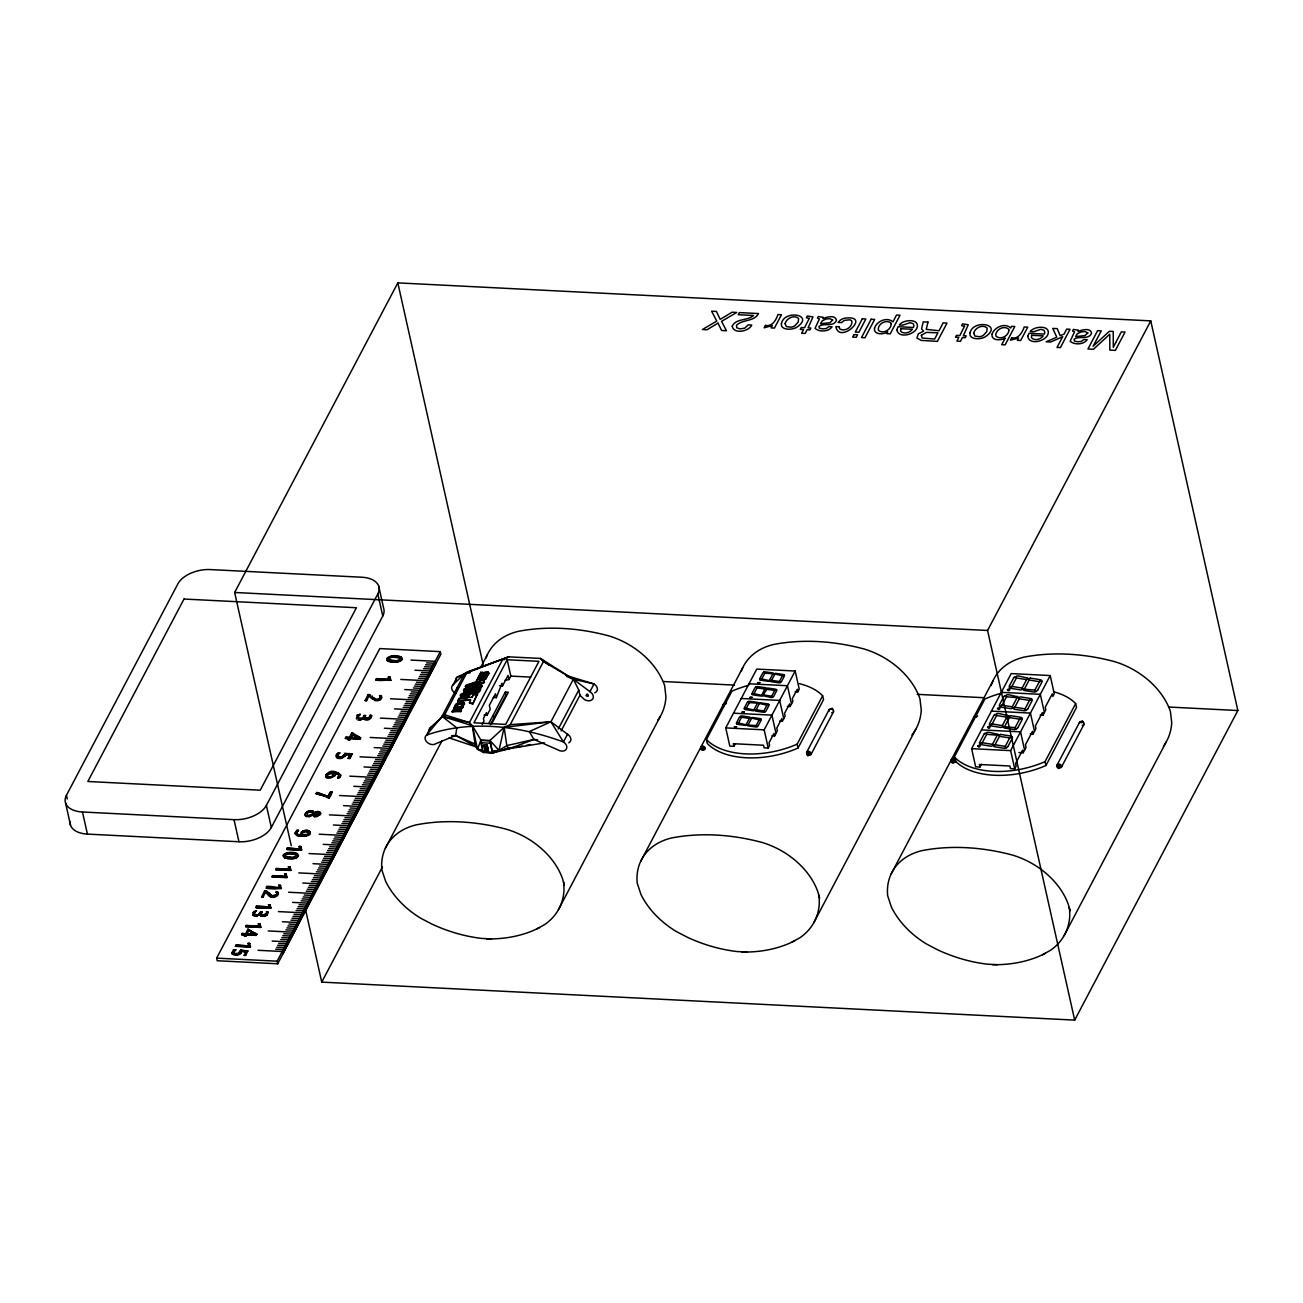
<?xml version="1.0" encoding="UTF-8"?>
<svg xmlns="http://www.w3.org/2000/svg" width="1303" height="1303" viewBox="0 0 1303 1303"><rect width="100%" height="100%" fill="white"/><g stroke="black" fill="none" stroke-linecap="round" stroke-linejoin="round"><path stroke-width="1.5" d="M247.977 943.388L249.655 943.47L247.977 943.388L248.629 945.897L236.055 945.261L235.501 946.32L250.371 947.069M258.336 923.778L260.014 923.86L258.336 923.778L258.988 926.27L246.414 925.651L245.86 926.71L260.73 927.459M268.483 904.722L270.226 905.064L268.483 904.722C273.044 912.621 238.188 902.442 269.135 907.23M278.761 885.226L280.503 885.568L278.761 885.226C283.126 893.483 248.531 882.685 279.412 887.718M284.608 873.971L286.285 874.052L284.608 873.971L285.259 876.479L272.685 875.844L272.132 876.903L287.002 877.652M288.386 866.804L290.064 866.886L288.386 866.804L289.038 869.313L276.464 868.678L275.91 869.736L290.781 870.485M299.234 847.406L299.169 846.494C301.14 845.158 301.058 848.888 300.863 846.575M388.408 677.641L388.603 678.554L388.424 676.99L390.151 677.332L388.424 676.99M268.109 912.198L266.382 911.644L268.043 911.986M371.664 715.722L369.938 715.168L371.599 715.51M333.894 775.008C331.434 781.377 320.587 771.767 333.535 773.77L333.063 775.888L329.512 777.044M458.965 702.415L464.112 703.099L462.94 706.291C468.054 699.516 454.47 701.584 454.568 706.975L454.828 707.627M475.253 691.47L476.849 691.47L477.794 689.792L476.067 689.922L475.253 691.47L477.093 692.137L477.794 689.792M310.375 833.122C311.189 837.145 295.618 836.803 296.237 834.767M464.259 677.251L464.471 673.749L467.093 672.201L508.707 656.842L540.468 658.438L573.369 679.238L589.95 691.681A6.482 4.789 27.8 0 1 592.702 699.027A6.482 4.789 27.8 0 1 584.428 699.564L579.933 695.248L578.776 690.053L573.369 679.238L543.465 661.566L540.468 658.438L549.443 665.41M312.801 813.007L311.27 811.818L312.801 813.007L311.612 815.092L312.687 814.017M470.188 693.717C470.79 690.671 464.34 692.007 466.832 694.352L466.083 695.786M488.82 673.488C487.452 669.563 482.126 676.29 482.582 674.791C483.299 670.377 492.681 671.045 486.833 676.176L488.82 673.488L488.316 672.071M381.812 697.577L381.16 698.864L381.649 696.128L379.515 695.541M485.449 676.371L485.188 675.72C490.938 667.69 474.048 684.808 480.872 672.267L483.022 672.771L481.556 675.557M480.823 742.743L481.035 740.462L489.814 740.918L492.453 752.759L482.876 751.978L480.823 742.743L489.586 743.182M320.489 813.593L320.343 814.408L320.538 813.088M261.333 914.494L264.737 915.26L266.692 912.572M266.74 912.833L266.626 913.045M364.759 717.676L368.293 718.784L370.231 716.096M462.532 704.483C461.881 702.056 456.473 703.75 456.539 706.812L456.799 707.464C455.903 703.017 463.77 705.118 461.946 703.473M233.481 952.509L235.696 949.692L233.579 952.33L235.143 954.138L238.872 953.389L240.746 950.131L247.928 951.076L240.794 950.392M304.918 814.619L305.081 815.417M466.148 692.821C451.538 694.287 468.754 702.708 470.66 692.805L475.823 690.639L471.36 690.313L475.823 690.639M231.934 952.884C230.175 954.806 241.609 957.086 241.707 951.255L245.941 951.923L241.707 951.255M336.158 755.349C338.291 750.935 333.584 759.356 339.464 758.427C342.998 760.203 353.015 746.505 348.292 758.427L349.79 758.509L352.005 753.948L349.79 758.509M508.707 656.842L467.093 672.201L444.649 714.777L430.69 727.335L426.618 735.071A6.482 4.789 27.8 0 0 427.123 742.319A6.482 4.789 27.8 0 0 435.821 743.704L455.643 735.478L456.816 727.905L442.043 716.308L464.471 673.749L508.707 656.842L503.789 659.839M468.103 694.304L464.536 695.134C459.812 697.936 466.409 689.89 468.103 694.304L467.109 695.786L467.875 693.489M313.876 814.44L316.222 812.486L319.072 813.707L315.668 815.759L313.99 813.838M302.035 833.773L302.377 834.637C311.482 838.22 308.404 826.933 302.247 833.317M568.792 742.84A6.482 4.789 27.8 0 0 567.522 734.24L550.925 721.797L510.222 724.647L504.163 727.318L499.016 750.365L492.729 752.987L483.657 752.515L477.533 749.274L475.041 744.013L472.403 725.722L469.389 722.579L444.649 714.777M254.248 912.866L255.779 911.237L254.085 914.397M357.592 717.546L360.1 714.305L357.804 716.389M268.516 894.933L269.184 895.894L265.454 892.246L263.076 897.148L261.577 897.067L264.558 891.057C269.46 890.161 271.35 900.096 276.627 894.591L276.757 893.711M372.381 696.177C370.019 694.597 377.561 703.571 380.183 698.115L379.971 696.063M297.003 855.729L292.426 857.797L284.836 856.511L293.517 857.455L296.937 855.468M388.196 659.302C388.001 660.393 398.962 663.52 400.624 658.764M284.51 856.006C286.367 852.129 294.087 852.895 296.921 855.322M482.387 675.019L481.23 675.101L482.761 672.104M339.024 776.49L337.64 777.972L338.845 774.601M268.109 912.719L266.952 915.178L264.444 916.416L260.828 915.96L260.177 914.234L256.219 916.253L252.815 915.178L256.284 916.498L260.177 914.234M340.392 776.279C341.712 772.239 339.073 779.373 340.441 776.539M364.384 719.484L363.83 718.604L365.247 719.875L369.368 719.484L371.664 716.243M283.24 855.11C281.546 854.589 285.894 859.703 284.95 858.188M402.122 658.243C399.923 653.943 384.808 655.148 387.121 660.572C391.258 663.781 402.546 662.038 402.171 658.895M298.175 856.071L296.253 858.058L297.752 857.016M387.121 660.572C390.688 661.973 399.516 663.83 402.106 658.634M296.693 832.568L296.742 832.829M254.183 914.462L257.847 914.869L260.551 911.937L261.968 912.002L261.268 914.413M295.178 832.715L295.276 833.757L296.856 830.272C300.553 829.49 295.911 832.584 298.452 830.353M295.244 832.975L296.905 830.532L298.501 830.614M340.669 774.943C326.792 762.45 318.583 786.784 335.229 774.748M364.824 717.937L365.508 715.526L364.107 715.461L362.983 717.611M364.824 717.53L365.508 715.526M233.823 953.503L238.286 953.454L240.746 950.131M297.263 835.516L306.091 835.826L310.326 832.861M352.054 754.209L344.872 753.264L343.487 756.115L340.637 757.32L337.607 755.642M365.557 718.751L370.247 716.829M305.049 814.294L306.856 811.688L310.195 810.596L313.143 811.15L314.121 812.746L316.987 811.639L320.261 812.486M337.721 755.463L338.617 753.753L337.868 754.714M232.081 952.477L233.481 949.952L235.696 949.692M464.471 692.284L460.871 696.73L469.096 695.769M252.863 912.768L256.544 910.781L253.678 911.579L252.863 915.439M338.275 756.896L341.842 756.815L344.432 754.714M67.267 798.983L66.437 795.302L177.892 583.842A25.962 14.822 -12.6 0 1 210.255 569.574L361.794 577.229A25.962 14.822 -12.6 0 1 377.837 593.924L382.773 616.026L271.317 827.486A25.962 14.822 -12.6 0 1 238.954 841.754L87.415 834.099A25.962 14.822 -12.6 0 1 70.085 821.444M291.237 845.647L234.654 592.474L397.822 282.881L1150.761 320.88L1237.85 710.526L1074.682 1020.119L321.743 982.12L305.391 908.94M66.437 795.302A25.962 14.822 -12.6 0 0 82.48 811.997L234.019 819.652A25.962 14.822 -12.6 0 0 266.382 805.401L377.837 593.924M216.64 958.128L379.792 648.568L440.284 651.63L440.87 654.22L277.702 963.78L217.21 960.734L216.64 958.128L277.132 961.191L440.284 651.63M235.501 946.32L236.006 945.001L248.629 945.897M241.592 934.43L242.146 933.371L245.615 933.811L242.211 933.632L241.641 934.691L245.062 934.854L241.641 934.691M245.86 926.71L246.365 925.391L258.988 926.27M272.132 876.903L272.636 875.583L285.259 876.479M275.91 869.736L276.399 868.417L289.038 869.313M375.932 679.922L376.437 678.602L389.06 679.498L376.502 678.863L375.932 679.922C378.961 681.404 391.812 679.335 391.014 680.264M271.089 907.996C271.887 907.067 259.036 909.136 256.007 907.654L256.512 906.334M281.367 888.499C282.165 887.571 269.314 889.64 266.284 888.157L266.789 886.822M301.563 850.175L286.693 849.426L287.197 848.106L299.82 849.002L287.197 848.106M321.075 795.042L316.14 793.657L316.743 792.501L319.202 793.006L328.128 796.687C330.457 788.787 334.382 791.963 328.975 798.006L323.225 795.579M345.409 738.149L345.963 737.091L349.432 737.531L346.012 737.351L345.458 738.41L348.878 738.573L345.458 738.41M381.111 698.603C377.626 703.571 372.088 698.831 369.01 695.769L366.632 700.672L365.133 700.591L368.097 694.597L370.459 695.102M316.206 793.902L316.743 792.501M254.769 933.095L256.74 934.023L256.137 935.163L246.528 934.674L245.958 936.124L244.443 936.059L245.013 934.593M245.615 933.811L247.863 929.169L252.863 932.166M356.615 735.625L360.54 737.742L359.954 738.882L350.344 738.394L349.774 739.843L348.243 739.762L348.813 738.312M349.432 737.531L351.68 732.889L354.823 734.566M254.264 934.251L247.147 933.893L248.759 930.456L254.264 934.251L250.909 932.28M349.774 739.843L350.344 738.394M358.081 737.954L350.898 737.335L352.559 734.175L358.081 737.954L356.126 736.667M350.947 737.596L352.559 734.175M254.248 914.722C252.977 914.706 260.877 916.742 260.551 911.937M364.107 715.461L363.7 716.227M261.968 912.002L261.577 912.735M247.863 950.815L245.648 955.376L244.15 955.311L245.876 951.662M330.539 791.752L328.128 796.687M348.292 758.427L350.018 754.795M246.528 934.674L256.202 935.424L256.74 934.023M328.975 798.006L332.037 791.833M350.393 738.654L360.003 739.143L360.54 737.742M455.724 693.44A6.482 4.789 27.8 0 1 453.135 684.775L457.206 677.039L464.471 673.749L470.204 672.771M461.441 710.298L457.972 709.907L461.181 709.646L460.741 711.601L452.108 711.633L452.809 710.314L457.614 710.607M453.77 708.49L457.239 708.897L453.77 708.49L454.438 707.22L462.809 706.535L462.386 708.49L459.177 708.751L458.216 710.558M457.695 701.03L459.096 698.359L471.979 697.317L473.543 694.336L477.419 694.027L472.745 704.06L469.552 703.083L470.578 699.988L457.695 701.03L470.578 699.988M463.656 690.883L464.129 688.831L469.976 687.235L464.389 689.482L463.656 690.883L471.051 692.072L472.061 688.994L480.693 688.978C480.677 692.137 474.732 696.095 473.217 692.202L469.862 694.304L473.51 692.919M470.236 687.903L465.35 686.502L466.083 685.117L475.774 681.941L480.221 682.251M452.369 712.285L452.809 710.314M454.03 709.158L454.438 707.22M457.956 701.682L459.096 698.359M465.611 687.17L466.344 685.769L475.448 682.577M466.881 694.238L463.835 694.352L462.891 696.144M456.571 710.168L456.978 708.229M457.972 709.907L458.917 708.099L462.125 707.838L462.809 706.535M466.262 695.916L466.572 693.701L462.532 695.379M385.379 848.188L442.026 740.707M480.742 667.25L487.355 654.709M461.571 706.47L462.158 703.636M460.741 711.601L461.181 709.646M471.051 692.072L472.061 688.994M469.129 686.209L475.041 683.326L483.413 682.658L484.407 680.785L480.041 680.703M477.012 679.612L476.54 681.664L477.012 679.612L481.947 678.993M478.234 677.283L477.761 679.335L478.234 677.283L486.605 676.599L485.889 679.124L481.996 680.182M471.067 685.687L474.976 684.629L475.774 681.941M480.872 672.267L481.133 672.918C475.709 680.003 485.335 676.599 486.687 673.781M470.66 686.453L475.139 686.828L475.823 684.384L478.12 683.603L481.963 685.394L481.116 687.007L476.116 687.414L475.921 688.929L473.95 689.075L474.145 687.577L472.745 687.691L467.158 689.922M473.95 689.075L474.145 687.577M475.139 686.828L475.823 684.384M475.921 688.929L476.116 687.414M477.11 686.681L477.321 685.117L479.081 686.518M321.743 982.12L382.463 866.918M473.543 694.336L471.979 697.317M476.067 689.922L475.644 692.43M472.745 704.06L477.419 694.027M480.432 688.326L477.892 692.251L473.412 692.707M479.781 680.052L485.628 678.472L486.605 676.599M476.361 688.065L481.377 687.658L481.963 685.394M475.041 683.326L483.674 683.309L484.407 680.785M502.632 659.513L469.389 722.579L442.043 716.308L426.618 735.071C471.279 719.468 519.897 725.966 563.45 741.977A6.482 4.789 27.8 0 1 566.186 749.323A6.482 4.789 27.8 0 1 557.928 749.86L533.937 739.436L529.327 731.569L550.925 721.797L573.369 679.238L594.038 683.945A6.482 4.789 27.8 0 1 595.878 692.186M507.176 659.741L473.934 722.807L505.694 724.419L538.937 661.338L507.176 659.741L510.825 676.094L508.984 679.58L505.075 680.199M482.159 724.566L483.999 721.08L483.413 718.474L486.475 712.676L487.061 715.282L484.032 715.119M487.061 715.282L490.221 709.272L489.342 705.379L495.466 693.766L496.329 697.675L493.316 697.512M496.329 697.675L501.981 683.261L502.551 685.867L499.538 685.72M502.551 685.867L508.056 675.426L508.984 679.58M488.772 723.491L505.336 692.072L508.349 692.219L491.801 723.637M490.351 724.663L505.987 695.004L505.336 692.072M484.016 745.153L487.159 745.055L487.322 746.603L484.309 746.44L484.016 745.153L487.159 745.055M484.309 746.44L484.146 744.909M484.455 747.091L487.599 747.01L487.762 748.557L484.732 748.394L484.455 747.091L487.599 747.01M484.732 748.394L484.569 746.847M484.879 749.046L488.039 748.948L488.202 750.495L485.172 750.349L484.879 749.046L488.039 748.948M485.172 750.349L485.009 748.802M510.222 724.647L543.465 661.566M558.205 729.077L578.776 690.053M561.137 730.902L580.079 694.971M567.522 734.24L563.45 741.977L550.925 721.797L504.163 727.318L489.944 740.479L480.872 740.023L472.403 725.722L442.043 716.308M589.95 691.681L594.038 683.945L565.6 675.263M558.384 909.771L660.36 716.308M640.701 861.316L742.677 667.836M799.488 683.7A68.831 39.285 -12.6 0 1 822.649 695.769L823.529 699.662L798.039 748.036A68.831 39.285 -12.6 0 1 707.285 743.459L706.421 739.55L731.911 691.193A68.831 39.285 -12.6 0 1 748.639 685.329M735.283 743.687L733.915 746.31L729.827 746.098L725.755 727.905L756.75 669.091L795.172 671.029L799.244 689.222L797.859 691.828L795.139 691.698M749.339 718.523L746.407 724.077L747.792 725.804L755.382 726.911A2.085 1.189 -12.6 0 0 756.913 726.765L756.001 725.592L747.14 724.989M761.913 694.678L764.828 689.124M748.362 701.617L749.241 702.692L746.31 708.246L744.453 709.093A2.785 1.596 -12.6 0 0 745.707 709.646L753.281 710.77L756.212 709.793L759.046 704.125L757.662 702.415L750.072 701.307A2.28 1.303 -12.6 0 0 747.173 702.561L744.225 708.164A2.655 1.515 -12.6 0 0 744.355 708.979L746.31 708.246L754.6 710.265M766.799 689.417L762.646 695.59M771.62 680.264L774.552 674.726L773.151 672.999L765.578 671.892A2.28 1.303 -12.6 0 0 762.678 673.162L759.73 678.749A2.655 1.515 -12.6 0 0 759.844 679.563L761.815 678.83L764.731 673.276L763.867 672.201M733.915 746.31L733.328 743.704L763.574 745.235L764.161 747.841L768.249 748.036L764.177 729.843L795.172 671.029M768.249 748.036L769.617 745.43L769.031 742.824L774.031 733.345L774.617 735.951L771.897 735.804M774.617 735.951L777.37 730.722L776.783 728.116L781.784 718.637L782.37 721.243L779.65 721.113M782.37 721.243L785.123 716.015L784.536 713.425L789.537 703.946L790.107 706.535L787.387 706.405M790.107 706.535L792.875 701.307L792.289 698.717L797.289 689.238L797.859 691.828M798.039 748.036L797.159 744.143L822.649 695.769M806.687 752.238L829.115 709.679M811.052 754.388L833.48 711.829M813.707 922.899L915.683 729.436M1074.682 1020.119L987.576 630.473L1150.761 320.88M891.154 873.955L993.13 680.475M1054.306 691.974A68.831 39.285 -12.6 0 1 1075.659 703.571L1076.522 707.464L1045.934 765.512A68.831 39.285 -12.6 0 1 955.197 760.936L954.317 757.027L984.905 698.994A68.831 39.285 -12.6 0 1 1001.632 693.147M981.354 764.356L979.921 767.06L975.686 766.848L971.631 748.655L1011.193 673.586L1050.202 675.557L1054.274 693.75L1052.857 696.453L1052.27 693.864L1045.234 707.203L1045.82 709.809L1042.954 715.233L1040.136 715.086M996.844 736.048L992.544 744.208L994.222 746.717L1004.108 748.28A2.508 1.433 -12.6 0 0 1005.721 748.183L1005.036 746.358L995.215 744.795L993.44 745.544M1016.633 698.506L1012.333 706.666L1014.011 709.174L1023.881 710.754A2.508 1.433 -12.6 0 0 1025.494 710.64L1024.81 708.816L1014.988 707.268L1013.229 708.001M1004.988 725.869L1009.304 717.709L1007.61 715.2C1006.291 716.113 993.635 710.64 996.811 715.559L1006.633 717.122L1008.408 716.373M1024.777 688.326L1029.077 680.166L1027.399 677.658C1026.064 678.537 1013.359 673.146 1016.601 678.016L1026.422 679.58L1028.181 678.83M979.921 767.06L979.351 764.47L1009.89 766.001L1010.476 768.607L1014.711 768.819L1010.639 750.626L1050.202 675.557M1014.711 768.819L1016.145 766.115L1015.558 763.509L1022.594 750.17L1023.181 752.759L1018.946 752.548M1023.181 752.759L1026.031 747.352L1025.445 744.746L1032.481 731.39L1033.067 733.996L1030.25 733.85M1033.067 733.996L1035.918 728.572L1035.348 725.983L1042.384 712.627L1042.954 715.233M1045.934 765.512L1045.055 761.62L1075.659 703.571M1057.14 764.877L1079.568 722.318M1061.505 767.027L1083.933 724.468M1064.16 935.554L1166.136 742.075M475.562 689.971L469.927 693.049L469.731 692.219M806.948 754.176C807.176 758.265 811.606 753.281 807.029 754.079A2.427 1.792 27.8 0 1 807.86 751.408A2.427 1.792 27.8 0 1 811.134 753.427A2.427 1.792 27.8 0 1 808.707 755.17M833.22 709.891L832.047 708.18L831.086 709.549M336.239 756.848L341.353 758.053L345.507 755.512M232.39 954.236L237.211 954.92L241.364 952.379M364.319 719.223L367.951 719.696L371.322 717.66M269.135 895.633C272.848 900.145 280.796 894.477 277.751 892.099L275.959 892.018M313.143 811.15L308.453 811.215L305.26 813.381M312.687 815.108L309.234 816.818L306.319 816.313L312.687 815.108L314.332 816.688L316.824 816.704L320.277 814.147M325.75 776.669L331.027 777.777L335.05 775.708M301.205 832.177L300.635 834.034L301.661 835.207L298.159 834.36M360.1 714.305L357.234 715.103L356.419 718.979M338.568 772.891L331.157 772.37L325.766 774.699M333.535 773.77L330.327 773.461L327.167 774.829M401.096 656.924L392.578 656.126L386.91 658.406M388.343 658.846C390.851 655.67 397.724 656.142 400.591 658.601M296.954 832.226L297.524 831.119M296.547 854.687L288.94 853.888L284.608 855.289M262.001 915.227L266.496 913.794M388.213 659.448L396.047 660.833L400.526 659.497M373.261 697.691L376.567 699.434L380.183 698.115M268.89 892.913L271.936 895.764L276.627 894.591M311.336 812.078L307.752 812.388L306.889 815.108M457.907 702.854L456.083 705.249L455.985 704.369M315.668 815.759L318.926 814.342M314.056 814.082L318.127 812.567M260.828 915.96L264.395 916.156L267.408 914.69M270.03 896.611L274.363 896.871L277.604 895.34M314.332 816.688L319.984 814.945M337.249 753.769L339.888 753.085L337.624 753.085M362.853 718.621C366.094 718.148 355.963 721.08 358.146 719.663M308.485 831.998C310.44 833.122 303.566 830.386 302.443 832.666M337.64 777.972L339.822 777.142M453.135 684.775L464.471 673.749M360.165 714.565L357.234 715.103M283.761 854.719C287.181 851.087 297.98 851.755 298.485 855.615M974.872 717.269L976.436 717.253M1083.493 722.709L1082.337 720.803L1081.881 722.53M400.216 657.982L392.61 657.184L388.62 658.129M338.666 754.014L339.839 752.825M235.762 949.952L233.481 949.952M310.668 811.736L307.329 812.697M357.804 718.246C356.338 717.22 361.387 720.738 362.462 717.79M301.791 831.933C303.762 829.734 309.365 829.197 310.407 832.536M302.377 834.637L308.111 834.311M1080.839 722.53L1082.158 722.514M320.505 812.877L317.948 811.346L314.121 812.746M374.694 700.574L380.15 699.792M297.41 853.644L290.406 852.765L284.38 853.888M359.84 720.038L362.397 719.24M308.078 815.417L311.547 814.831M310.195 831.737L306.856 830.516L302.377 831.216M539.523 927.589L535.712 929.446A127.889 94.468 27.8 0 1 491.524 938.926L481.703 938.421A127.889 94.468 27.8 0 1 432.238 924.234L420.983 918.387A77.968 57.593 27.8 0 1 385.672 881.414L381.893 869.981A69.792 51.55 27.8 0 1 416.308 824.832A185.743 137.206 27.8 0 1 507.046 829.408A69.792 51.55 27.8 0 1 562.668 879.102L564.346 884.998M794.846 940.717L791.035 942.574A127.889 94.468 27.8 0 1 746.847 952.053L737.026 951.548A127.889 94.468 27.8 0 1 687.561 937.362L676.306 931.515A77.968 57.593 27.8 0 1 640.995 894.542L637.216 883.108A69.792 51.55 27.8 0 1 671.631 837.959A185.743 137.206 27.8 0 1 762.369 842.536A69.792 51.55 27.8 0 1 817.991 892.229L819.652 898.125M1045.299 953.373L1041.488 955.213A127.889 94.468 27.8 0 1 997.3 964.692L987.479 964.187A127.889 94.468 27.8 0 1 938.013 950.001L926.759 944.154A77.968 57.593 27.8 0 1 891.447 907.197L887.669 895.747A69.792 51.55 27.8 0 1 922.084 850.598A185.743 137.206 27.8 0 1 1012.822 855.175A69.792 51.55 27.8 0 1 1068.444 904.868L1070.105 910.764M357.576 717.66L362.022 718.393M1028.295 678.993L1026.52 679.743L1022.22 687.903L1023.897 690.411L1033.768 691.991A2.508 1.433 -12.6 0 0 1035.396 691.877L1034.712 690.053L1023.002 689.075M1018.409 697.756L1006.698 696.796C1003.473 691.909 1016.177 697.3 1017.513 696.421L1019.19 698.929L1014.89 707.106L1013.115 707.855M1008.506 716.536L1006.747 717.269L1002.43 725.445L1004.124 727.954L1013.995 729.517A2.508 1.433 -12.6 0 0 1015.607 729.419L1014.923 727.595L1003.229 726.618M536.673 928.99L544.589 924.625A77.968 57.593 27.8 0 0 563.987 890.421L563.873 883.353M998.619 735.299L986.925 734.322C983.684 729.452 996.388 734.843 997.723 733.964L999.401 736.472L995.101 744.632L993.326 745.381M791.996 942.118L799.895 937.753A77.968 57.593 27.8 0 0 819.294 903.549L819.196 896.48M1042.449 954.757L1050.348 950.392A77.968 57.593 27.8 0 0 1069.747 916.188L1069.649 909.119M465.822 695.118L466.865 695.134M756.082 686.925L756.978 687.984L754.062 693.538L752.108 694.271A2.655 1.515 -12.6 0 1 751.978 693.457L754.926 687.87A2.28 1.303 -12.6 0 1 757.743 686.616L765.415 687.707L767.011 689.336L774.552 690.443L776.507 689.71A2.655 1.515 -12.6 0 1 776.718 690.639L773.77 696.242A1.987 1.14 -12.6 0 1 772.695 697.235L771.718 696.111L774.65 690.557L776.604 689.824A2.785 1.596 -12.6 0 0 775.252 689.14L767.679 688.033L764.747 689.01L757.19 687.903L756.326 686.828M773.803 673.798L764.942 673.195L764.079 672.12M759.942 679.694L761.897 678.944L770.089 680.85M758.313 703.213L749.453 702.61L748.573 701.535M736.602 723.686L738.557 722.953L741.488 717.399L740.576 716.341A2.28 1.303 -12.6 0 0 739.42 717.269L736.472 722.872A2.655 1.515 -12.6 0 0 736.602 723.686L738.654 723.051L746.847 724.973M544.54 742.873L499.016 750.365L489.944 740.479L492.729 752.987L508.984 748.867L533.937 739.436L537.634 739.843M286.057 858.254L292.589 858.856L296.188 857.797M308.746 815.743L311.108 815.336M469.113 689.401L474.406 688.228M464.764 675.247L457.206 677.039A6.482 4.789 27.8 0 0 455.757 681.046M533.937 739.436L506.802 745.609L499.016 750.365L492.306 751.017M287.54 858.742L295.211 858.433M505.01 748.671L522.584 746.114M526.477 745.332L530.37 744.534M481.133 672.918L483.022 672.771M478.494 677.935L486.866 677.267M477.501 678.684L481.687 678.342M474.878 686.176L468.868 685.557M476.849 686.013L478.82 685.85M473.689 688.424L475.66 688.261M472.321 689.662L477.338 689.254M476.328 690.59L478.054 690.443M473.803 695.004L477.68 694.678M459.356 699.027L466.718 698.424M454.568 706.975L456.539 706.812M454.698 707.871L463.07 707.203M452.108 711.633L460.48 710.949M451.62 735.658L455.643 735.478L475.041 744.013L477.533 749.274L483.218 750.561L483.657 752.515L479.797 749.372M486.671 938.926L491.524 938.926M741.993 952.053L746.847 952.053M992.446 964.692L997.3 964.692M234.654 592.474L987.576 630.473M410.982 660.084L435.186 661.305L435.772 663.895M426.602 662.852L434.16 663.227L434.746 665.833M1001.307 692.349L1040.315 694.32L1044.387 712.513M425.576 664.791L433.15 665.165L433.72 667.771M424.566 666.729L432.124 667.103L432.71 669.709M749.013 683.782L787.419 685.72L791.491 703.929M423.54 668.651L431.114 669.042L431.684 671.631M663.52 681.534L734.55 685.117M917.198 694.336L984.172 697.724M1168.856 707.04L1237.85 710.526M414.957 670.214L430.088 670.98L430.674 673.57M510.825 676.094L530.679 677.104M421.504 672.527L429.062 672.902L429.648 675.508M420.478 674.465L428.052 674.84L428.622 677.446M419.468 676.404L427.026 676.778L427.612 679.384M418.442 678.326L426 678.716L426.586 681.306M400.787 679.433L424.99 680.655L425.576 683.244M375.883 679.661L390.753 680.41M741.26 698.489L779.666 700.428L783.738 718.637M991.404 711.112L1030.429 713.083L1034.501 731.292M416.406 682.202L423.964 682.577L424.55 685.183M415.38 684.14L422.954 684.515L423.524 687.121M414.37 686.062L421.928 686.453L422.514 689.059M413.344 688L420.902 688.391L421.488 690.981M404.761 689.564L419.892 690.313L420.478 692.919M411.308 691.877L418.866 692.251L419.452 694.857M410.282 693.815L417.856 694.19L418.426 696.796M409.272 695.737L416.83 696.128L417.416 698.717M369.677 694.711L368.097 694.597M733.508 713.197L771.93 715.135L775.985 733.328M379.58 695.802L381.307 695.623M408.246 697.675L415.804 698.066L416.39 700.656M390.591 698.766L414.794 699.988L415.364 702.594M981.517 729.892L1020.542 731.846L1024.598 750.056M406.21 701.551L413.768 701.926L414.354 704.532M405.184 703.49L412.758 703.864L413.328 706.47M404.174 705.412L411.732 705.803L412.318 708.392M403.148 707.35L410.706 707.741L411.292 710.33M394.565 708.897L409.696 709.663L410.266 712.269M401.112 711.226L408.67 711.601L409.256 714.207M725.755 727.905L764.177 729.843M400.086 713.148L407.66 713.539L408.23 716.145M399.076 715.086L406.634 715.477L407.22 718.067M398.05 717.025L405.608 717.416L406.194 720.005M364.156 715.722L365.573 715.787M380.395 718.116L404.598 719.337L405.168 721.943M971.631 748.655L1010.639 750.626M396.014 720.901L403.572 721.276L404.158 723.882M394.988 722.823L402.562 723.214L403.132 725.82M393.978 724.761L401.536 725.152L402.122 727.742M392.952 726.699L400.51 727.074L401.096 729.68M384.369 728.247L399.5 729.012L400.07 731.618M390.916 730.576L398.474 730.95L399.06 733.556M389.89 732.498L397.448 732.889L398.034 735.478M388.88 734.436L396.438 734.827L397.024 737.417M387.854 736.374L395.412 736.749L395.998 739.355M370.199 737.465L394.402 738.687L394.972 741.293M350.898 737.335L358.016 737.693M385.818 740.251L393.376 740.625L393.962 743.231M349.709 739.583L348.243 739.762M484.439 746.196L487.452 746.358M384.792 742.173L392.35 742.563L392.936 745.153M484.863 748.15L487.892 748.313M383.782 744.111L391.34 744.502L391.926 747.091M485.302 750.105L488.332 750.251M382.756 746.049L390.314 746.424L390.9 749.03M482.876 751.978L491.654 752.417M374.173 747.596L389.304 748.362L389.874 750.968M380.72 749.909L388.278 750.3L388.864 752.906M379.694 751.847L387.252 752.238L387.838 754.828M378.684 753.785L386.242 754.16L386.812 756.766M377.658 755.724L385.216 756.098L385.802 758.704M360.003 756.815L384.206 758.037L384.776 760.643M348.227 758.167L349.741 758.248M375.622 759.584L383.18 759.975L383.766 762.564M374.596 761.522L382.154 761.913L382.74 764.503M373.57 763.46L381.144 763.835L381.714 766.441M372.56 765.398L380.118 765.773L380.704 768.379M363.977 766.946L379.108 767.711L379.678 770.317M370.524 769.259L378.082 769.65L378.668 772.239M369.498 771.197L377.056 771.588L377.642 774.177M368.472 773.135L376.046 773.51L376.616 776.116M367.462 775.073L375.02 775.448L375.606 778.054M349.807 776.165L374.01 777.386L374.58 779.992M365.426 778.933L372.984 779.324L373.57 781.914M337.591 777.712L339.22 778.054M364.4 780.872L371.958 781.246L372.544 783.852M363.374 782.81L370.948 783.184L371.518 785.79M362.364 784.748L369.922 785.123L370.508 787.729M353.781 786.295L368.896 787.061L369.482 789.651M360.328 788.608L367.886 788.999L368.472 791.589M359.302 790.546L366.86 790.921L367.446 793.527M358.276 792.485L365.85 792.859L366.42 795.465M330.587 792.012L332.086 792.094M357.266 794.423L364.824 794.797L365.41 797.403M339.611 795.514L363.798 796.736L364.384 799.325M355.23 798.283L362.788 798.674L363.374 801.264M326.841 797.371L328.91 797.745M354.204 800.221L361.762 800.596L362.348 803.202M353.178 802.159L360.752 802.534L361.322 805.14M352.168 804.081L359.726 804.472L360.312 807.078M343.585 805.645L358.7 806.41L359.286 809M350.132 807.958L357.69 808.332L358.26 810.938M349.106 809.896L356.664 810.271L357.25 812.877M348.08 811.834L355.654 812.209L356.224 814.815M347.07 813.756L354.628 814.147L355.214 816.737M329.415 814.864L353.602 816.085L354.188 818.675M345.018 817.632L352.592 818.007L353.162 820.613M344.008 819.571L351.566 819.945L352.152 822.551M342.982 821.509L350.556 821.884L351.126 824.49M341.972 823.431L349.53 823.822L350.116 826.411M333.389 824.994L348.504 825.76L349.09 828.35M339.92 827.307L347.494 827.682L348.064 830.288M338.91 829.245L346.468 829.62L347.054 832.226M337.884 831.184L345.458 831.558L346.028 834.164M336.874 833.106L344.432 833.497L345.018 836.086M319.219 834.213L343.406 835.435L343.992 838.024M334.822 836.982L342.396 837.357L342.966 839.963M333.812 838.92L341.37 839.295L341.956 841.901M332.786 840.842L340.344 841.233L340.93 843.839M331.776 842.78L339.334 843.171L339.92 845.761M323.193 844.344L338.308 845.093L338.894 847.699M329.724 846.657L337.298 847.031L337.868 849.637M300.912 846.836L299.169 846.494M328.714 848.595L336.272 848.97L336.858 851.576M327.688 850.517L335.246 850.908L335.832 853.498M301.498 849.914L286.693 849.426M326.678 852.455L334.236 852.846L334.822 855.436M309.023 853.546L333.21 854.768L333.796 857.374M324.626 856.332L332.2 856.706L332.77 859.312M323.616 858.27L331.174 858.644L331.76 861.25M322.59 860.192L330.148 860.583L330.734 863.172M321.58 862.13L329.138 862.521L329.708 865.111M312.997 863.677L328.112 864.443L328.698 867.049M319.528 866.006L327.102 866.381L327.672 868.987M318.518 867.928L326.076 868.319L326.662 870.925M317.492 869.867L325.05 870.257L325.636 872.847M275.845 869.476L290.716 870.225M316.466 871.805L324.04 872.179L324.61 874.785M298.81 872.896L323.014 874.118L323.6 876.724M314.43 875.681L322.004 876.056L322.574 878.662M313.42 877.603L320.978 877.994L321.564 880.584M272.066 876.642L286.937 877.391M312.394 879.541L319.952 879.932L320.538 882.522M311.368 881.48L318.942 881.854L319.512 884.46M302.801 883.027L317.916 883.792L318.502 886.398M309.332 885.356L316.89 885.731L317.476 888.337M308.322 887.278L315.88 887.669L316.466 890.258M307.296 889.216L314.854 889.607L315.44 892.197M281.09 888.646L266.284 888.157M306.27 891.154L313.844 891.529L314.414 894.135M288.614 892.246L312.818 893.467L313.404 896.073M267.441 891.513L264.558 891.057M276.024 892.278L277.751 892.099M304.234 895.014L311.792 895.405L312.378 898.011M303.224 896.953L310.782 897.344L311.368 899.933M302.198 898.891L309.756 899.265L310.342 901.871M301.172 900.829L308.746 901.204L309.316 903.81M292.589 902.376L307.72 903.142L308.306 905.748M299.136 904.689L306.694 905.08L307.28 907.67M298.126 906.627L305.684 907.018L306.254 909.608M297.1 908.566L304.658 908.94L305.244 911.546M270.812 908.142L256.007 907.654M296.074 910.504L303.648 910.878L304.218 913.484M278.419 911.595L302.622 912.817L303.208 915.423M260.616 912.198L262.017 912.263M294.038 914.364L301.596 914.755L302.182 917.345M293.012 916.302L300.586 916.693L301.156 919.283M292.002 918.24L299.56 918.615L300.146 921.221M290.976 920.179L298.55 920.553L299.12 923.159M282.393 921.726L297.524 922.491L298.11 925.097M288.94 924.039L296.498 924.43L297.084 927.019M287.914 925.977L295.488 926.352L296.058 928.958M286.904 927.915L294.462 928.29L295.048 930.896M245.795 926.449L260.665 927.199M285.878 929.853L293.452 930.228L294.022 932.834M251.007 930.863L247.863 929.169M268.223 930.945L292.426 932.166L293.012 934.756M283.842 933.714L291.4 934.104L291.986 936.694M254.199 933.99L247.147 933.893M282.816 935.652L290.39 936.026L290.96 938.632M281.806 937.59L289.364 937.965L289.95 940.571M280.78 939.528L288.338 939.903L288.924 942.509M272.197 941.075L287.328 941.841L287.914 944.431M278.744 943.388L286.302 943.779L286.888 946.369M277.718 945.326L285.292 945.701L285.862 948.307M276.708 947.265L284.266 947.639L284.852 950.245M235.436 946.059L250.306 946.809M275.682 949.203L283.24 949.578L283.826 952.184M258.027 950.294L282.23 951.516L282.816 954.105M299.136 834.897L301.661 835.207M334.301 773.2L338.389 774.422M334.366 773.461L337.624 773.803M345.898 754.649L350.067 755.056M703.066 748.997C706.877 747.824 699.418 745.756 702.594 748.655C705.607 751.782 698.261 749.453 702.187 748.557M756.212 709.793L763.753 710.901L764.666 712.057A2.085 1.189 -12.6 0 1 763.135 712.204L755.545 711.096L754.16 709.369L757.076 703.832L759.926 702.74L767.5 703.848A2.785 1.596 -12.6 0 1 768.737 704.386A2.655 1.515 -12.6 0 1 768.982 705.346L766.017 710.949A1.987 1.14 -12.6 0 1 764.942 711.943L763.965 710.819L766.897 705.265L768.851 704.532L766.799 705.151L758.607 703.245M372.674 699.157L369.01 695.769M267.164 892.799L265.454 892.246M465.35 686.502L469.976 687.235M463.396 690.215L470.79 691.404M476.279 680.997L479.96 681.599M466.897 689.271L471.784 690.671M316.14 793.657L325.18 796.377M316.808 792.761L327.086 795.938M485.188 675.72L486.833 676.176M461.311 705.819L462.94 706.291M469.292 702.431L472.484 703.392M726.504 702.92L725.234 703.083L725.315 704.32M458.004 688.082L456.653 688.261L456.75 689.58M449.16 737.905L477.224 747.27L455.643 735.478M456.311 709.516L457.353 709.956M566.642 676.387L573.369 679.238M587.62 694.694C582.604 695.509 591.757 698.213 587.034 693.913M482.224 686.062L478.12 683.603M360.605 738.003L354.774 734.306M256.789 934.284L252.815 931.906M306.384 816.574L305.293 815.613M1058.899 766.636C1063.232 767.581 1056.814 762.597 1058.622 766.653M808.446 753.997C812.437 755.284 807.111 749.828 807.941 753.785M976.142 717.285L975.784 715.64L977.625 716.031M352.624 734.436L354.66 735.739M297.507 834.262L296.709 833.106M364.889 718.018L364.759 717.269M261.398 914.755L261.219 913.745L261.577 914.755M774.112 673.83L782.305 675.736L784.259 675.003A2.785 1.596 -12.6 0 0 783.005 674.449L775.432 673.325L772.581 674.417L769.65 679.971L771.05 681.681L778.624 682.788A2.085 1.189 -12.6 0 0 780.155 682.642L779.259 681.485L771.702 680.378L768.77 681.355L761.196 680.247A2.785 1.596 -12.6 0 1 759.958 679.71M750.854 717.953L759.046 719.859L761.001 719.109A2.785 1.596 -12.6 0 0 759.747 718.556L752.173 717.448L749.241 718.425L741.7 717.318L740.821 716.243A2.394 1.368 -12.6 0 1 742.335 715.999L749.909 717.106L751.294 718.833L748.378 724.387L745.528 725.462L737.954 724.354A2.785 1.596 -12.6 0 1 736.716 723.816M508.984 748.867L506.802 745.609L504.163 727.318M299.82 849.002L299.299 847.797M470.22 693.229L469.259 692.007M301.775 849.768L300.879 847.341M290.992 870.095L290.064 866.886M286.774 876.365L287.214 877.245M260.942 927.052L260.014 923.86M250.583 946.678L249.655 943.47M295.211 833.497L295.618 834.425M276.431 892.539L276.757 893.369M486.263 673.048L486.719 673.928M486.003 673.048L486.654 674.123M485.498 674.058L485.351 674.237M481.296 674.889L481.67 676.029M481.23 675.101L481.524 675.931M479.162 675.606L479.944 677.185M479.129 675.915L479.471 676.827M466.637 692.512L467.207 694.043M464.438 693.587L464.862 694.401M464.487 695.997L464.91 696.926M464.161 702.757L464.568 703.799M460.48 695.818L460.904 697.235M390.639 679.645L390.102 677.071M280.992 887.88L280.438 885.307M270.715 907.377L270.161 904.803M388.538 678.293L388.815 679.107M397.822 282.881L483.152 664.611M493.397 715.754L493.69 717.057M487.029 745.3L487.322 746.603M487.469 747.254L487.762 748.557M487.908 749.209L488.202 750.495M482.827 748.802L480.872 740.023L477.533 749.274L472.403 725.722M378.668 586.024L383.603 608.126A25.962 14.822 -12.6 0 1 382.773 616.026M366.632 700.672L365.133 700.591M353.113 732.97L351.68 732.889M320.212 812.225L320.554 813.854M266.382 805.401L271.317 827.486M263.076 897.148L261.577 897.067M277.132 961.191L277.702 963.78M234.019 819.652L238.954 841.754M249.704 931.189L248.759 930.456M245.958 936.124L244.443 936.059M245.648 955.376L244.15 955.311M82.48 811.997L87.415 834.099M65.606 803.202L70.541 825.304M286.546 875.877L286.285 874.052M1069.177 907.491L1069.665 909.966M818.724 894.852L819.212 897.327M563.417 881.724L563.89 884.2M363.716 717.758L363.895 718.865M429.257 731.341A6.482 4.789 27.8 0 1 430.69 727.335M595.308 692.528A6.482 4.789 27.8 0 1 594.657 692.805M657.624 720.526A77.968 57.593 27.8 0 0 665.947 696.942L664.644 685.622A69.792 51.55 27.8 0 0 609.022 635.929A185.743 137.206 27.8 0 0 518.285 631.352A69.792 51.55 27.8 0 0 485.97 658.064M1079.487 723.279A2.427 1.792 27.8 0 1 1081.311 721.439A2.427 1.792 27.8 0 1 1084.015 723.507A2.427 1.792 27.8 0 1 1082.19 725.348M1045.055 761.62A68.831 39.285 -12.6 0 1 954.317 757.027M974.139 718.93A2.427 1.792 27.8 0 1 976.647 716.422M1163.4 746.293A77.968 57.593 27.8 0 0 1171.723 722.709L1170.403 711.405A69.792 51.55 27.8 0 0 1114.798 661.696A185.743 137.206 27.8 0 0 1024.06 657.119A69.792 51.55 27.8 0 0 991.176 685.557M701.698 749.274A2.427 1.792 27.8 0 1 701.649 746.163A2.427 1.792 27.8 0 1 705.216 747.922A2.427 1.792 27.8 0 1 702.838 749.828M723.686 706.291A2.427 1.792 27.8 0 1 726.194 703.783M797.159 744.143A68.831 39.285 -12.6 0 1 706.421 739.55M829.229 711.145A2.427 1.792 27.8 0 1 830.483 708.816A2.427 1.792 27.8 0 1 833.529 710.689A2.427 1.792 27.8 0 1 831.737 712.708M911.921 734.99A77.968 57.593 27.8 0 0 921.27 710.07L919.951 698.75A69.792 51.55 27.8 0 0 864.345 649.057A185.743 137.206 27.8 0 0 773.607 644.48A69.792 51.55 27.8 0 0 741.293 671.192M785.123 323.73L786.393 326.597L790.791 327.183A5.114 2.915 -12.6 0 0 794.749 325.88L798.202 322.15L798.609 318.535C794.276 314.381 786.328 318.225 785.123 323.73M973.683 333.242L974.953 336.109L979.351 336.695A5.114 2.915 -12.6 0 0 983.309 335.392L986.762 331.679L987.169 328.047C982.837 323.893 974.888 327.753 973.683 333.242M951.402 761.832C953.405 765.903 954.871 759.291 951.402 761.832M952.216 760.284C954.089 764.291 955.767 757.971 952.249 760.154M1057.27 767.174C1059.127 771.164 1060.886 764.861 1057.303 767.044M327.02 775.204L327.444 776.425L327.02 775.204M927.997 322.118L926.205 329.35L939.007 330.734L943.144 322.883L947.02 323.079L937.378 341.386L921.221 340.409L916.905 338.014L918.338 333.829L923.632 331.141L921.547 328.893L923.241 321.874L927.997 322.118M823.056 317.378L823.007 318.632C826.672 316.938 835.5 314.577 836.493 320.261C833.708 327.59 823.529 322.444 818.952 326.467L819.359 328.193L822.747 328.893L826.249 328.535L828.789 326.63L832.063 326.792C828.594 331.923 819.278 332.232 815.043 328.356L819.392 318.991L817.453 318.176L818.317 316.515L823.056 317.378M1078.167 330.245L1078.118 331.516C1081.783 329.806 1090.611 327.46 1091.605 333.145C1088.819 340.474 1078.64 335.327 1074.063 339.35L1074.47 341.077L1077.858 341.777L1081.36 341.402L1083.901 339.513L1087.174 339.676C1083.705 344.79 1074.389 345.1 1070.154 341.239L1074.503 331.874L1072.564 331.06L1073.428 329.398L1078.167 330.245M839.295 326.744L839.637 328.861C844.67 332.102 852.667 327.2 851.836 321.255A4.609 2.639 -12.6 0 0 849.67 319.821L844.474 320.359L841.477 322.607L838.073 322.427L840.305 320.18A7.688 4.381 -12.6 0 1 844.572 318.225C872.847 314.267 839.197 345.181 835.891 326.564L839.295 326.744M891.236 323.942C891.057 329.708 883.076 334.366 878.45 330.359C877.017 324.219 886.121 318.974 890.894 322.981L891.236 323.942M732.221 326.157C733.622 334.513 748.85 331.532 751.766 325.05L748.199 324.87L744.779 328.144L740.104 328.91L736.7 327.802L736.537 325.245C742.531 319.202 754.03 321.971 758.525 313.567L739.371 312.59L738.247 314.723L753.492 315.489C747.58 320.994 736.032 318.127 732.221 326.157M896.871 329.675C898.125 338.764 913.908 335.001 916.921 328.144C920.602 318.225 903.223 319.235 899.331 324.968L902.784 325.147L909.917 322.721L913.11 323.584L913.94 325.652L913.403 327.493L898.109 326.727L896.871 329.675M1027.741 336.288C1029.012 345.36 1044.778 341.598 1047.807 334.757C1051.488 324.822 1034.093 325.831 1030.217 331.581L1033.654 331.744L1040.804 329.317L1043.98 330.196L1044.827 332.249L1044.289 334.105L1028.979 333.324L1027.741 336.288M1008.864 330.066C1008.864 335.979 1000.264 340.295 995.997 336.125L995.753 334.513C996.697 329.105 1004.108 325.294 1008.522 329.056L1008.864 330.066M781.425 323.47C780.22 328.356 786.768 329.578 790.318 329.138A9.235 5.277 -12.6 0 0 796.328 327.525C815.711 314.935 784.634 309.039 781.425 323.47M969.986 332.982C968.78 337.884 975.328 339.089 978.879 338.666A9.235 5.277 -12.6 0 0 984.889 337.037C1004.271 324.463 973.194 318.551 969.986 332.982M874.525 328.128C873.336 335.115 883.776 334.659 887.734 331.907L886.806 333.682L890.21 333.845L900.015 315.245L896.513 315.065L892.913 321.89C887.196 316.596 876.707 321.124 874.525 328.128M992.104 334.073C990.736 341.011 1001.241 340.62 1005.216 338.063L1001.714 344.692L1005.118 344.872L1014.809 326.499L1011.568 326.336L1010.672 328.047C1005.232 322.346 994.336 327.134 992.104 334.073M832.682 320.066L829.897 322.737L820.532 323.665L822.177 320.913L825.988 319.023L829.848 318.665L832.682 320.066M1087.777 332.933L1085.008 335.604L1075.643 336.549L1077.288 333.78L1081.099 331.907L1084.959 331.532L1087.777 332.933M809.261 318.404L804.537 327.704L801.215 327.542L800.237 329.382L803.576 329.545L801.606 333.275L805.156 333.454L807.127 329.724L809.945 329.871L810.906 328.03L808.088 327.884L812.974 316.922L807.274 316.026L806.345 317.802L809.261 318.404M964.529 326.239L959.822 335.555L956.483 335.376L955.522 337.216L958.845 337.379L956.891 341.109L960.441 341.288L962.396 337.558L965.23 337.705L966.191 335.865L963.357 335.734L968.243 324.756L962.559 323.861L961.614 325.636L964.529 326.239M900.78 328.698L900.536 331.076C903.451 334.676 910.048 332.754 912.361 329.268L900.78 328.698M1031.65 335.294L1031.422 337.672C1034.338 341.288 1040.918 339.366 1043.247 335.881L1031.65 335.294M734.371 726.83L736.602 726.765L734.371 726.83M742.124 712.122L744.355 712.057L742.124 712.122M749.876 697.414L752.108 697.349L749.876 697.414M757.629 682.723L759.861 682.642L757.629 682.723M977.739 746.016C979.612 749.632 982.136 742.612 977.739 746.016M987.625 727.253C989.514 730.869 992.023 723.849 987.625 727.253M997.512 708.474C999.401 712.106 1001.909 705.07 997.512 708.474M1007.414 689.71C1009.288 693.326 1011.812 686.306 1007.414 689.71M921.351 335.262L922.166 338.047L934.626 339.057L937.916 332.802L926.417 332.395L921.351 335.262M1008.001 746.407L1006.453 747.922L1005.313 746.228L1009.613 738.068L1012.252 736.977A4.17 2.378 -12.6 0 1 1012.35 738.166L1008.001 746.407M1017.904 727.644L1016.405 729.126L1015.216 727.465L1019.516 719.305L1022.155 718.214A4.17 2.378 -12.6 0 1 1022.236 719.403L1017.904 727.644M1027.79 708.881L1026.292 710.363L1025.103 708.702L1029.403 700.542L1031.504 698.88A3.469 1.987 -12.6 0 0 1030.315 698.457L1020.461 696.893L1018.685 697.642L1019.467 698.815L1029.289 700.379L1031.911 699.271A4.17 2.378 -12.6 0 1 1032.123 700.639L1027.79 708.881M1037.677 690.118L1036.194 691.584L1034.989 689.938L1039.289 681.762L1041.928 680.671A4.17 2.378 -12.6 0 1 1042.025 681.876L1037.677 690.118M1115.645 342.689L1113.299 347.331L1113.218 331.467L1109.374 331.271L1093.07 346.305L1101.279 330.864L1097.598 330.685L1087.956 348.992L1093.445 349.269L1109.765 334.203L1109.83 350.1L1115.384 350.377L1125.043 332.07L1121.346 331.874L1115.645 342.689M184 599.038L87.855 781.491L260.258 790.188L356.419 607.735L184 599.038M473.478 686.29L473.005 688.342L473.478 686.29M765.415 325.424L764.161 327.802L772.321 325.603L771.115 327.9L774.438 328.079L781.474 314.723L777.972 314.544C776.132 319.935 772.174 326.988 765.415 325.424M854.002 334.578L852.667 337.119L856.234 337.298L857.569 334.757L854.002 334.578M862.309 318.795L855.305 332.086L858.872 332.265L865.876 318.974L862.309 318.795M871.137 319.251L861.495 337.558L864.997 337.738L874.639 319.43L871.137 319.251M759.144 719.973L756.212 725.51L757.206 726.651A1.987 1.14 -12.6 0 0 758.281 725.641L761.229 720.038A2.655 1.515 -12.6 0 0 761.099 719.223L759.144 719.973M782.386 675.85L779.471 681.404L780.448 682.544A1.987 1.14 -12.6 0 0 781.523 681.534L784.471 675.931A2.655 1.515 -12.6 0 0 784.357 675.117L782.386 675.85M1011.649 337.852L1010.411 340.23L1018.571 338.031L1017.35 340.327L1020.689 340.506L1027.725 327.151L1024.207 326.972C1022.366 332.363 1018.409 339.415 1011.649 337.852M1062.629 336.793L1057.026 347.429L1060.398 347.592L1070.04 329.284L1066.685 329.122L1064.03 334.122L1060.186 335.702L1057.222 328.633L1052.743 328.421L1056.782 337.184L1046.162 341.793L1050.641 342.005L1062.629 336.793M983.944 734.273L979.612 742.498A4.17 2.378 -12.6 0 0 979.693 743.704L982.332 742.612L986.632 734.436L985.182 733.068A3.518 2.003 -12.6 0 0 984.319 733.752L983.944 734.273M993.831 715.51L989.498 723.735A4.17 2.378 -12.6 0 0 989.58 724.94L992.218 723.833L996.534 715.673L995.069 714.305A3.518 2.003 -12.6 0 0 994.205 714.989L993.831 715.51M1003.717 696.747L999.385 704.972A4.17 2.378 -12.6 0 0 999.482 706.161L1002.121 705.07L1006.421 696.91L1004.955 695.541A3.518 2.003 -12.6 0 0 1004.108 696.209L1003.717 696.747M1013.62 677.967L1009.271 686.209A4.17 2.378 -12.6 0 0 1009.369 687.398L1012.008 686.306L1016.307 678.146L1014.858 676.778A3.518 2.003 -12.6 0 0 1013.995 677.446L1013.62 677.967M717.986 323.128L707.057 329.757L702.431 329.529L716.748 321.092L711.617 311.189L716.422 311.433L720.184 319.365L732.074 312.231L736.749 312.459L721.553 321.336L726.455 330.75L721.601 330.506L717.986 323.128M1030.347 678.13L1028.572 678.879L1029.37 680.052L1039.191 681.616L1041.39 680.117A3.469 1.987 -12.6 0 0 1040.217 679.694L1030.347 678.13M1012.122 686.469L1009.906 687.951A3.469 1.987 -12.6 0 0 1011.095 688.375L1020.949 689.955L1022.725 689.206L1021.943 688.033L1012.122 686.469M1002.219 705.232L1000.02 706.715A3.469 1.987 -12.6 0 0 1001.193 707.154L1011.063 708.718L1012.838 707.969L1012.04 706.796L1002.219 705.232M1010.558 715.656L1008.799 716.406L1009.581 717.578L1019.402 719.142L1021.601 717.66A3.469 1.987 -12.6 0 0 1020.428 717.236L1010.558 715.656M992.332 723.996L990.133 725.494A3.469 1.987 -12.6 0 0 991.306 725.918L1001.176 727.481L1002.935 726.732L1002.154 725.559L992.332 723.996M1000.671 734.436L998.912 735.169L999.694 736.358L1009.516 737.905L1011.714 736.423A3.469 1.987 -12.6 0 0 1010.542 736L1000.671 734.436M982.446 742.759L980.231 744.257A3.469 1.987 -12.6 0 0 981.42 744.681L991.274 746.244L993.049 745.495L992.267 744.322L982.446 742.759M754.144 693.652L752.206 694.385A2.785 1.596 -12.6 0 0 753.443 694.955L761.033 696.063L763.867 694.971L771.506 696.193L772.402 697.349A2.085 1.189 -12.6 0 1 770.871 697.496L754.144 693.652M1057.238 766.343A2.427 1.792 27.8 0 0 1061.228 767.418A2.427 1.792 27.8 0 0 1059.486 764.095A2.427 1.792 27.8 0 0 1057.238 766.343M951.369 761.001A2.427 1.792 27.8 0 0 955.36 762.076A2.427 1.792 27.8 0 0 953.617 758.753A2.427 1.792 27.8 0 0 951.369 761.001"/></g></svg>
